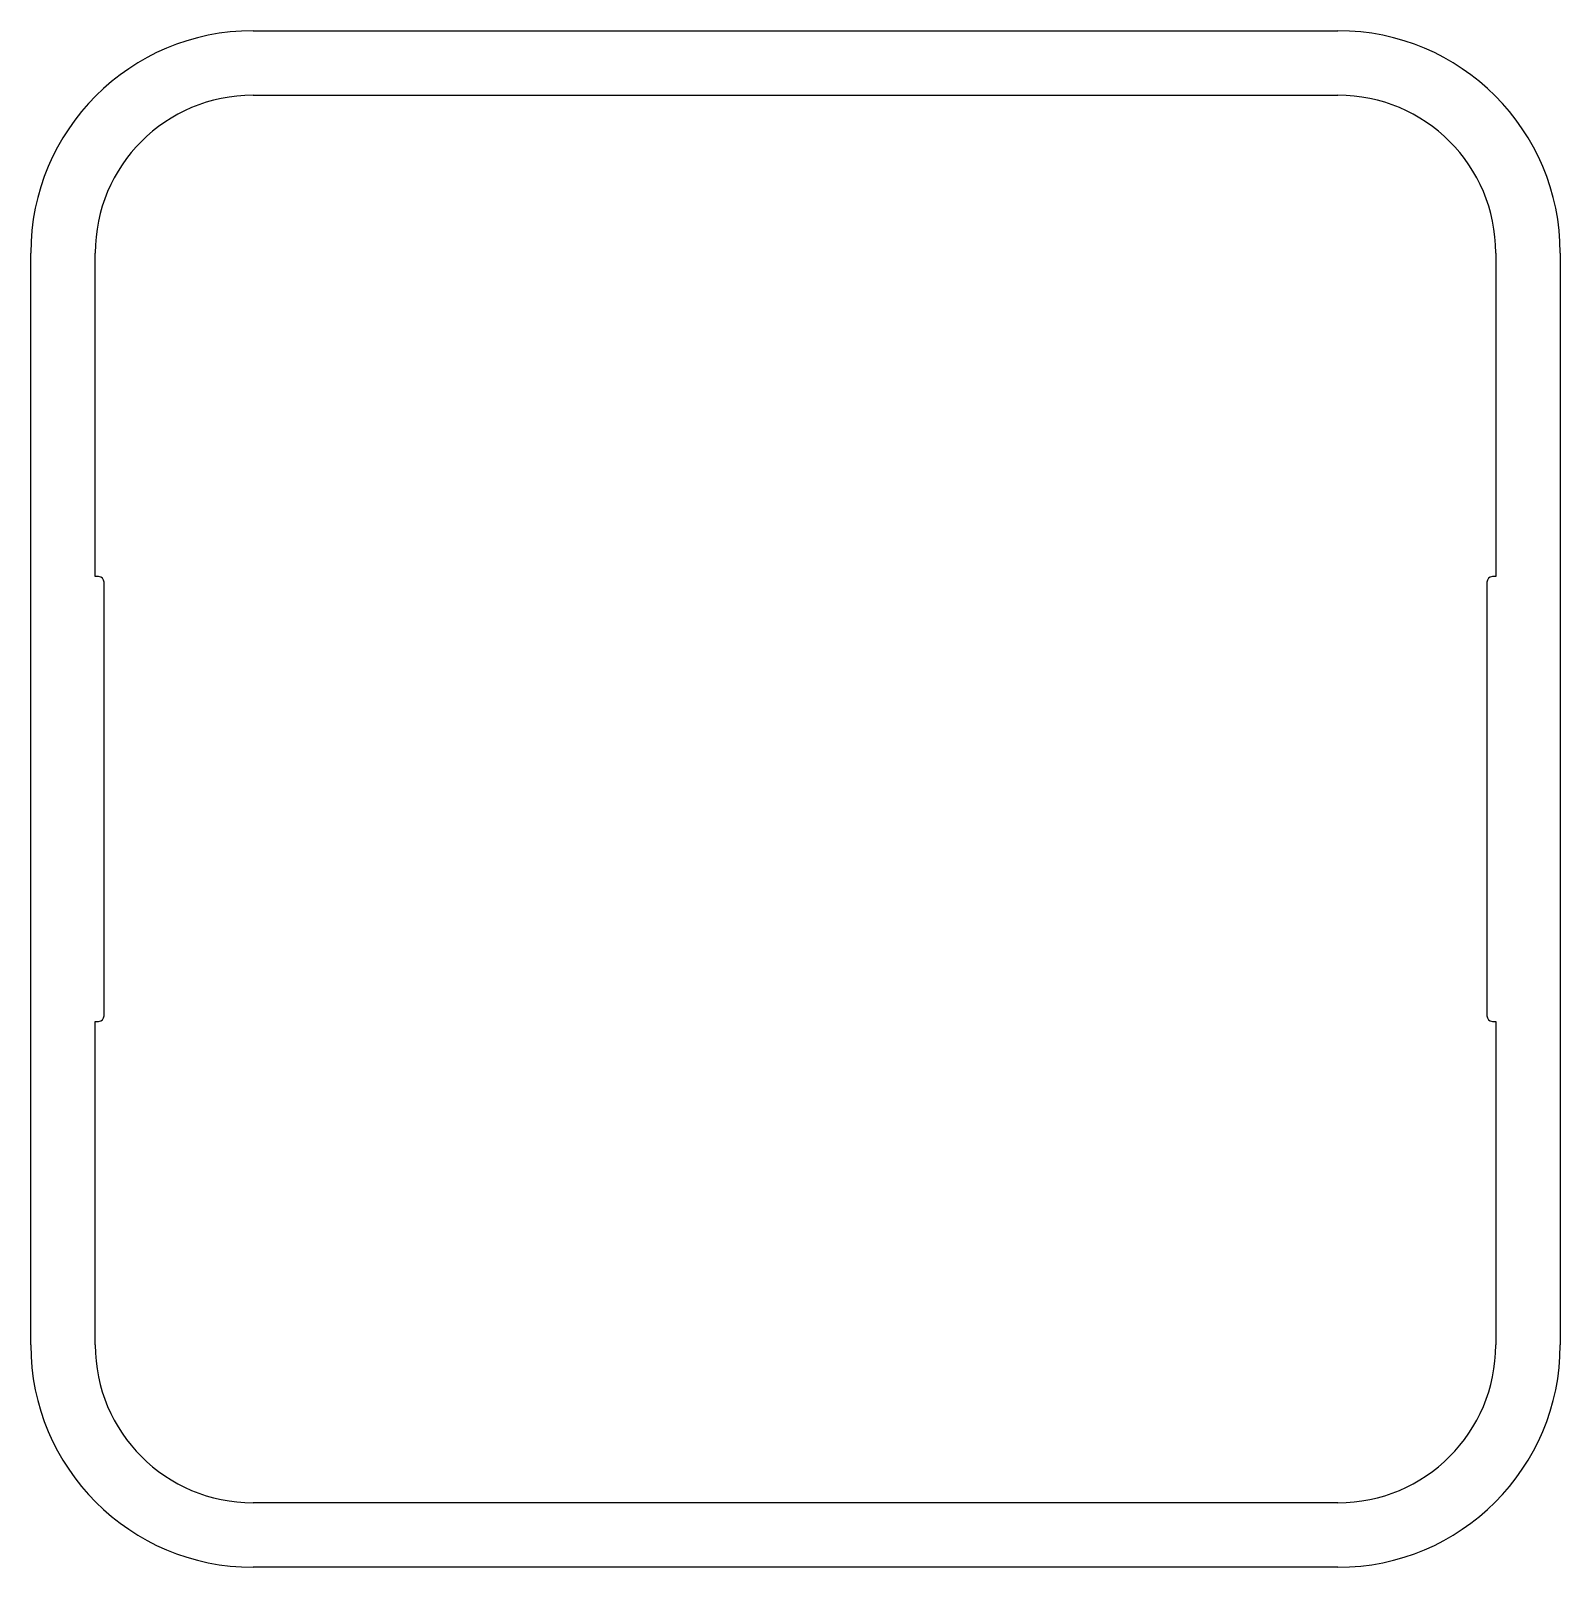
# Model space of a CAD drawing. Extents: x 3977 to 4045.8, y 1157.2 to 1226.3.
import ezdxf

# ---------------------------------------------------------------- set-up
doc = ezdxf.new("R2010")
doc.units = 0
doc.layers.get('0').update_dxf_attribs({"linetype": 'CONTINUOUS'})

msp = doc.modelspace()

# ---------------------------------------------------------------- linework, layer by layer
for p, q in [((3987.022, 1226.31), (4035.822, 1226.31)), ((3987.022, 1223.41), (4035.822, 1223.41)), ((3977.022, 1167.21), (3977.022, 1216.31)), ((3979.922, 1201.76), (3979.922, 1216.31)), ((4042.922, 1216.31), (4042.922, 1201.76)), ((4045.822, 1216.31), (4045.822, 1167.21)), ((3980.072, 1201.76), (3979.922, 1201.76)), ((4042.922, 1201.76), (4042.772, 1201.76)), ((3980.322, 1182.01), (3980.322, 1201.51)), ((4042.522, 1201.51), (4042.522, 1182.01)), ((3979.922, 1167.21), (3979.922, 1181.76)), ((3979.922, 1181.76), (3980.072, 1181.76)), ((4042.772, 1181.76), (4042.922, 1181.76)), ((4042.922, 1181.76), (4042.922, 1167.21)), ((4035.822, 1160.11), (3987.022, 1160.11)), ((4035.822, 1157.21), (3987.022, 1157.21))]:
    msp.add_line(p, q)
for centre, radius, start, end in [((3987.022, 1216.31), 10, 90, 180), ((4035.822, 1216.31), 10, 0, 90), ((3987.022, 1216.31), 7.1, 90, 180), ((4035.822, 1216.31), 7.1, 0, 90), ((3980.072, 1201.51), 0.25, 0, 90), ((4042.772, 1201.51), 0.25, 90, 180), ((3980.072, 1182.01), 0.25, 270, 0), ((4042.772, 1182.01), 0.25, 180, 270), ((3987.022, 1167.21), 10, 180, 270), ((3987.022, 1167.21), 7.1, 180, 270), ((4035.822, 1167.21), 7.1, 270, 0), ((4035.822, 1167.21), 10, 270, 360)]:
    msp.add_arc(centre, radius, start, end)

doc.saveas('drawing.dxf')
